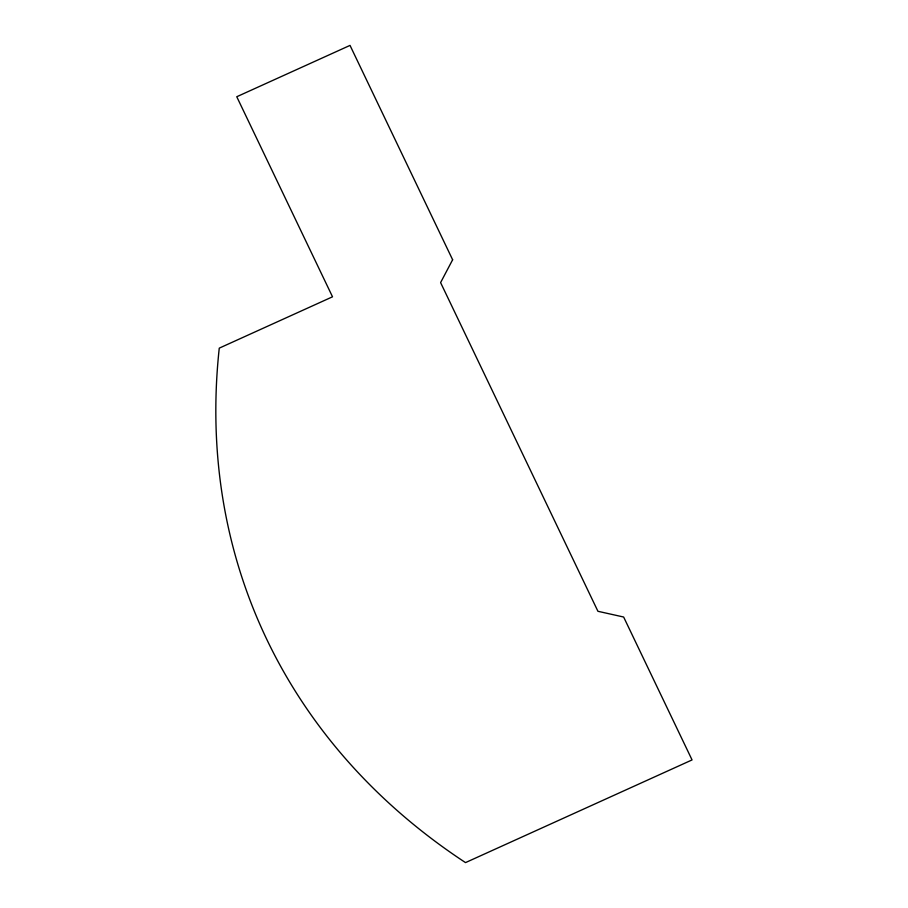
<?xml version="1.0" encoding="UTF-8"?>
<svg xmlns="http://www.w3.org/2000/svg" width="908" height="908" viewBox="0 0 908 908"><rect width="100%" height="100%" fill="white"/><g stroke="black" fill="none" stroke-linecap="round" stroke-linejoin="round"><path stroke-width="1.36" d="M452.627 259.756L440.596 282.604L597.929 611.288L623.648 617.031L692.055 759.928L465.52 862.6A881.123 672.998 -22.7 0 1 219.259 348.139L332.521 296.803L236.761 96.736L350.023 45.4L452.627 259.756"/></g></svg>
